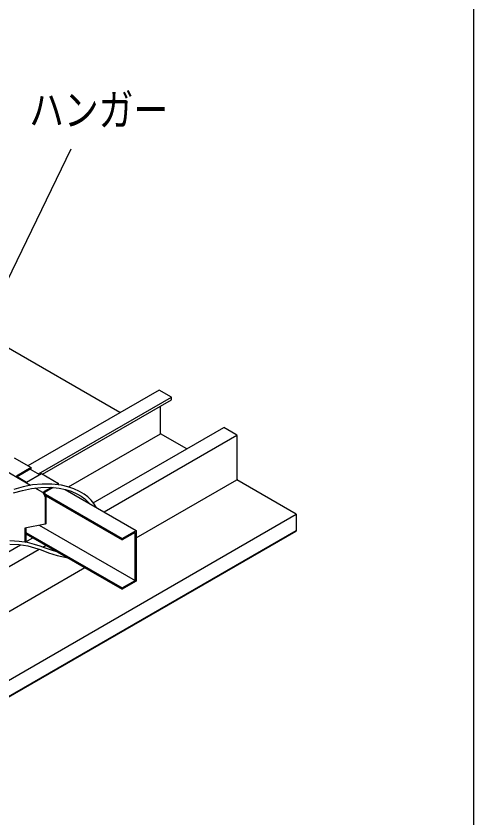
# Model space of a CAD drawing. Units: millimetres on the paper. Extents: x -143 to 139, y -98 to 97.
# Drawn here: x 110.95 to 138.85, y 7.71 to 56.61 of the extents above; entities that cross this region are included whole.
import ezdxf
from ezdxf.enums import TextEntityAlignment as Align

# ---------------------------------------------------------------- set-up
doc = ezdxf.new("R2010")
doc.units = ezdxf.units.MM
for name, color, linetype in [('0-0_文字･図枠･寸法', 7, 'Continuous'), ('0-1_天井ボード', 7, 'Continuous'), ('0-2_天井下地', 7, 'Continuous'), ('0-3_BBカチットワイヤー', 7, 'Continuous')]:
    doc.layers.add(name, color=color, linetype=linetype)
doc.styles.add('ＭＳ ゴシック', font='')
doc.styles.get('ＭＳ ゴシック').set_extended_font_data('MS Gothic')

msp = doc.modelspace()

# ---------------------------------------------------------------- linework, layer by layer
at = {"layer": '0-0_文字･図枠･寸法'}
for p, q in [((138.849, -25.684), (138.849, 97.066)), ((106.999, 33.446), (114.312, 48.513))]:
    msp.add_line(p, q, dxfattribs=at)
at = {"layer": '0-1_天井ボード'}
for p, q in [((117.281, 32.431), (109.498, 36.924)), ((128.025, 26.229), (124.394, 28.325)), ((43.173, -22.756), (128.025, 26.229)), ((128.025, 26.229), (128.025, 25.208)), ((43.173, -23.736), (128.025, 25.249)), ((43.173, -23.777), (128.025, 25.208))]:
    msp.add_line(p, q, dxfattribs=at)
at = {"layer": '0-2_天井下地'}
for p, q in [((119.659, 33.804), (111.667, 29.19)), ((112.315, 28.686), (120.42, 33.364)), ((112.556, 28.677), (120.42, 33.217)), ((119.749, 31.132), (119.749, 32.829)), ((115.651, 26.923), (123.614, 31.52)), ((124.349, 31.096), (123.614, 31.52)), ((114.144, 27.897), (119.749, 31.132)), ((116.308, 26.38), (124.394, 31.048)), ((121.346, 30.211), (119.749, 31.132)), ((124.413, 28.366), (124.413, 30.985)), ((111.825, 27.989), (108.221, 30.069)), ((111.825, 27.989), (108.559, 29.875)), ((110.829, 29.675), (111.872, 29.072)), ((111.872, 29.072), (110.966, 28.55)), ((111.815, 28.974), (111.023, 28.517)), ((111.815, 28.974), (112.377, 28.65)), ((111.872, 28.942), (111.872, 29.072)), ((110.966, 28.55), (111.585, 28.193)), ((111.585, 28.193), (112.49, 28.716)), ((112.49, 28.716), (113.533, 28.113)), ((113.533, 28.113), (113.405, 28.04)), ((113.533, 28.024), (113.533, 28.113)), ((118.267, 24.788), (124.394, 28.325)), ((112.571, 27.558), (112.106, 27.827)), ((113.109, 27.869), (112.628, 27.591)), ((113.206, 27.86), (112.675, 27.553)), ((112.742, 27.46), (117.419, 24.76)), ((113.939, 27.748), (118.267, 25.25)), ((112.768, 27.363), (117.419, 24.678)), ((112.769, 27.346), (112.769, 25.655)), ((112.363, 25.555), (118.197, 22.188)), ((112.769, 25.655), (112.713, 25.623)), ((111.493, 25.388), (111.493, 24.523)), ((111.55, 25.399), (111.55, 24.555)), ((111.55, 25.127), (117.419, 21.739)), ((111.55, 25.045), (117.419, 21.657)), ((111.494, 24.523), (111.974, 24.8)), ((109.42, 23.326), (111.22, 24.365)), ((110.139, 22.819), (112.348, 24.094)), ((112.577, 24.227), (112.773, 24.339)), ((54.628, -11.951), (115.131, 22.977))]:
    msp.add_line(p, q, dxfattribs=at)
for points in [[(120.42, 33.217), (120.42, 33.364), (119.659, 33.804)], [(124.413, 28.366), (124.412, 28.353), (124.408, 28.341), (124.402, 28.331), (124.394, 28.325), (124.394, 28.325)], [(112.713, 27.313), (112.713, 25.623), (111.493, 25.388)]]:
    msp.add_lwpolyline(points, dxfattribs=at)
msp.add_lwpolyline([(117.419, 24.76), (118.267, 25.25), (118.267, 22.147), (117.419, 21.657), (117.419, 21.739), (118.197, 22.188), (118.197, 25.127), (117.419, 24.678)], close=True, dxfattribs=at)
for centre, radius, start, end in [((124.274, 30.979), 0.139, 2.6083, 57.3923), ((112.405, 27.299), 0.307, 2.6054, 57.3946), ((112.462, 27.332), 0.307, 2.6054, 57.3947)]:
    msp.add_arc(centre, radius, start, end, dxfattribs=at)
at = {"layer": '0-3_BBカチットワイヤー'}
for points in [[(110.801, 27.527), (111.342, 27.687), (111.897, 27.803), (112.461, 27.868), (113.026, 27.877), (113.584, 27.823), (113.952, 27.746), (114.311, 27.632), (114.646, 27.485), (114.923, 27.326), (115.14, 27.167), (115.328, 26.994), (115.413, 26.897)], [(115.821, 26.662), (115.685, 26.88), (115.519, 27.083), (115.313, 27.283), (115.094, 27.451), (114.816, 27.622), (114.475, 27.783), (114.101, 27.912), (113.717, 28.002), (113.135, 28.072), (112.547, 28.074), (111.959, 28.015), (111.38, 27.902), (110.814, 27.742)], [(113.505, 23.916), (113.426, 23.935), (113.171, 24.015), (112.926, 24.101), (112.688, 24.187), (112.417, 24.284), (112.074, 24.395), (111.646, 24.5), (111.128, 24.578), (110.573, 24.6)], [(110.576, 24.4), (111.147, 24.377), (111.657, 24.295), (112.077, 24.184), (112.414, 24.072), (112.681, 23.976), (112.931, 23.887), (113.187, 23.8), (113.452, 23.719), (113.728, 23.649), (114.018, 23.597), (114.062, 23.595)]]:
    msp.add_lwpolyline(points, dxfattribs=at)

# ---------------------------------------------------------------- texts
at = {"layer": '0-0_文字･図枠･寸法', "style": 'ＭＳ ゴシック', "width": 0.8}
msp.add_text('ハンガー', height=1.94, dxfattribs=at).set_placement((111.748, 49.339), align=Align.BOTTOM_LEFT)

doc.saveas('drawing.dxf')
